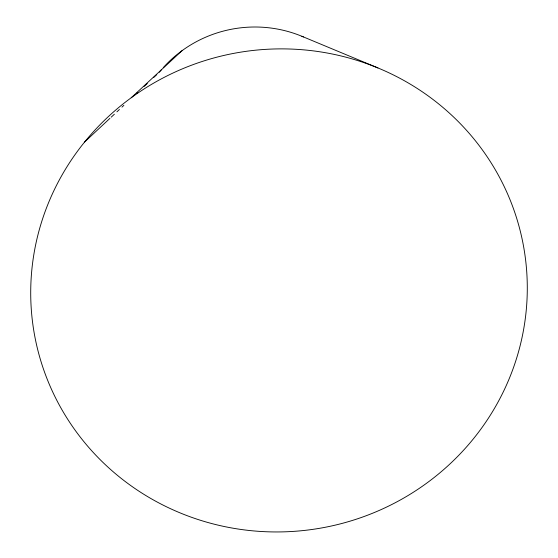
<?xml version="1.0" encoding="UTF-8"?>
<svg xmlns="http://www.w3.org/2000/svg" width="558" height="558" viewBox="0 0 558 558"><rect width="100%" height="100%" fill="white"/><g stroke="black" fill="none" stroke-linecap="round" stroke-linejoin="round"><path stroke-width="0.84" d="M84.628 141.99L109.94 118.352M111.209 117.173L114.376 114.216M116.908 111.851L119.44 109.487M121.972 107.122L123.869 105.35M136.529 93.535L137.791 92.349M144.124 86.441L147.284 83.484M153.617 77.576L156.777 74.619M131.235 97.734A248.491 241.321 -9.8 0 1 525.685 260.621A248.491 241.321 -9.8 0 1 180.081 512.886A248.491 241.321 -9.8 0 1 131.235 97.734L181.964 50.743M301.85 36.27L377.919 67.937M159.309 72.254A120.765 117.285 -9.8 0 1 161.52 69.617M163.229 67.664A120.765 117.285 -9.8 0 1 303.44 36.94"/></g></svg>
